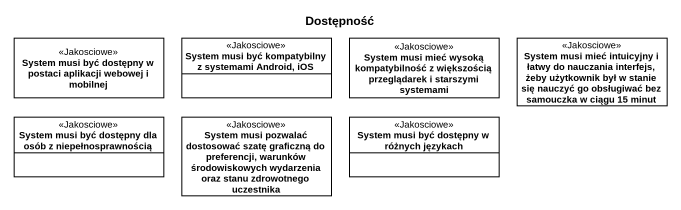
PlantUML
@startuml
title Dostępność
hide circle
hide empty members
class "System musi być dostępny w postaci aplikacji webowej i mobilnej" as System_musi_być_dostępny_w <<Jakosciowe>>
class "System musi być kompatybilny z systemami Android, iOS" as System_musi_być <<Jakosciowe>>
class "System musi mieć wysoką kompatybilność z większością przeglądarek i starszymi systemami" as System_musi_mieć_wysoką <<Jakosciowe>>
class "System musi mieć intuicyjny i łatwy do nauczania interfejs, żeby użytkownik był w stanie się nauczyć go obsługiwać bez samouczka w ciągu 15 minut" as System_musi_mieć_intuicyjny <<Jakosciowe>>
class "System musi być dostępny dla osób z niepełnosprawnością" as System_musi_być_dostępny <<Jakosciowe>>
class "System musi pozwalać dostosować szatę graficzną do preferencji, warunków środowiskowych wydarzenia oraz stanu zdrowotnego uczestnika" as System_musi_pozwalać <<Jakosciowe>>
class "System musi być dostępny w różnych językach" as System_musi_być_dostępny_w_2 <<Jakosciowe>>
@enduml
